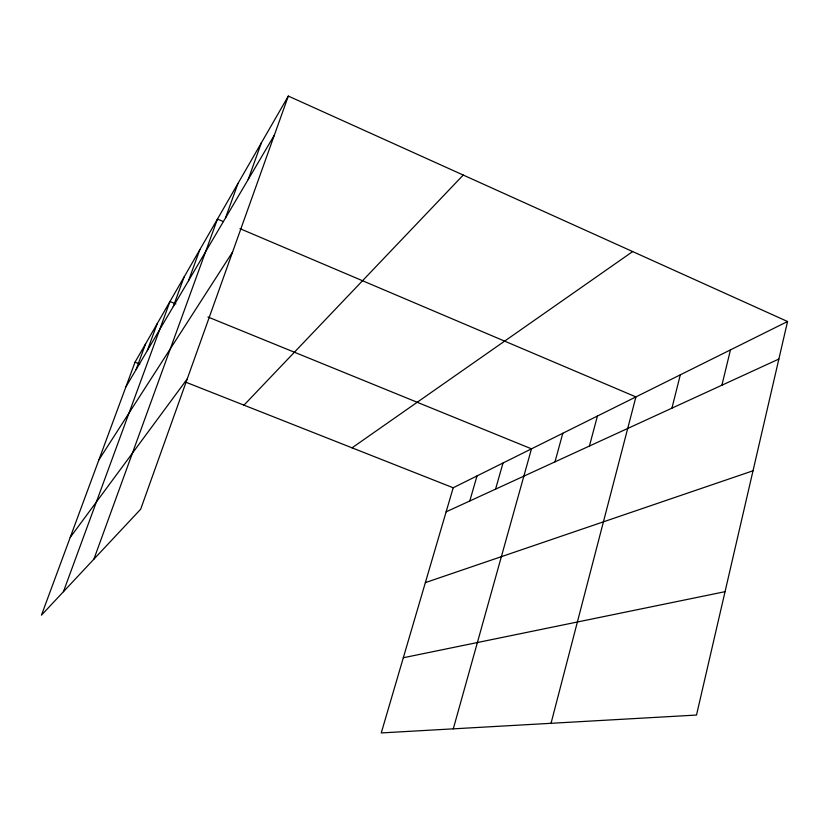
<?xml version="1.0" encoding="UTF-8"?>
<svg xmlns="http://www.w3.org/2000/svg" width="829" height="829" viewBox="0 0 829 829"><rect width="100%" height="100%" fill="white"/><g stroke="black" fill="none" stroke-linecap="round" stroke-linejoin="round"><path stroke-width="1.24" d="M787.55 321.507L696.505 715.054L381.257 732.929L453.194 487.773L787.55 321.507L288.316 96.071L135.044 362.149L41.45 615.18L140.671 509.224L288.316 96.071M721.904 385.205L730.463 349.9M671.925 408.158L680.308 374.832M551.036 723.302L635.916 396.915L239.964 228.649M589.419 446.043L597.429 416.044M554.984 461.846L562.808 433.266M453.287 728.846L531.482 448.841L207.934 316.989M495.576 489.131L503.016 462.996M469.774 500.985L477.017 475.919M248.161 179.572L261.373 142.847M225.457 218.079L237.964 183.468M93.884 559.192L217.457 219.074L223.384 221.592M173.282 306.543L184.1 276.979M188.515 280.72L199.841 249.664M147.272 350.646L157.199 323.683M63.418 591.719L169.966 301.518L175.903 303.932M136.08 369.63L145.614 343.807M125.884 386.925L274.337 135.179M98.9 459.857L232.597 251.985M70.206 537.43L187.219 378.977M243.964 405.153L463.235 175.054M352.056 447.836L632.662 251.57M446.137 511.835L778.866 359.05M425.37 582.611L753.012 470.779M403.319 657.749L725.043 591.678M135.044 362.149L139.821 364.035M185.23 381.962L453.194 487.773"/></g></svg>
